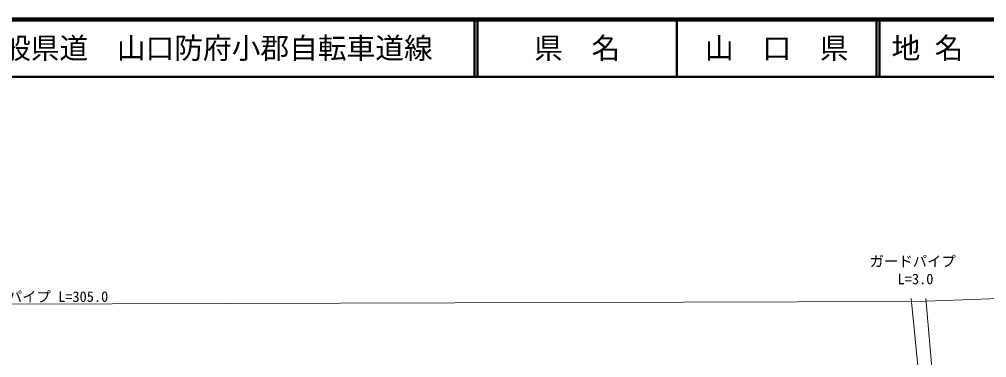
# Model space of a CAD drawing. Units: millimetres, scale not verified. Extents: x 40000 to 680000, y 20000 to 380000.
# Drawn here: x 218481 to 386935, y 321143 to 380000 of the extents above; entities that cross this region are included whole.
import ezdxf
from ezdxf.enums import TextEntityAlignment as Align

# ---------------------------------------------------------------- set-up
doc = ezdxf.new("R2010")
doc.units = ezdxf.units.MM
doc.header["$LTSCALE"] = 1000
for name, color, linetype, lineweight in [('M-STR-HTXT', 7, 'Continuous', 13), ('M-TTL', 2, 'Continuous', 140), ('M-TTL-LINE', 7, 'Continuous', 50)]:
    doc.layers.add(name, color=color, linetype=linetype, lineweight=lineweight)
doc.layers.add('M-TTL-TXT', color=7, linetype='Continuous')
doc.styles.add('ＭＳ ゴシック', font='')
doc.styles.get('ＭＳ ゴシック').set_extended_font_data('MS Gothic')

msp = doc.modelspace()

# ---------------------------------------------------------------- linework, layer by layer
at = {"layer": 'M-STR-HTXT'}
for p, q in [((513137, 335994), (376383, 330943)), ((373844, 330910), (76356, 330078)), ((378277, 285644), (373795, 331407)), ((373844, 330910), (376383, 330943)), ((376339, 331441), (380342, 286160))]:
    msp.add_line(p, q, dxfattribs=at)
at = {"layer": 'M-TTL'}
msp.add_line((680000, 380000), (40000, 380000), dxfattribs=at)
at = {"layer": 'M-TTL-LINE'}
for p, q in [((297750, 380000), (297750, 370000)), ((298250, 380000), (298250, 370000)), ((333000, 380000), (333000, 370000)), ((367750, 380000), (367750, 370000)), ((368250, 380000), (368250, 370000)), ((40000, 370000), (680000, 370000))]:
    msp.add_line(p, q, dxfattribs=at)

# ---------------------------------------------------------------- texts
at = {"layer": 'M-STR-HTXT', "style": 'ＭＳ ゴシック'}
for s, p in [('ガードパイプ', (381557, 336436)), ('L=3.0', (377663, 333363))]:
    msp.add_text(s, height=1833, dxfattribs=at).set_placement(p, align=Align.BOTTOM_RIGHT)
msp.add_text('ガードパイプ L=305.0', height=1833, rotation=0.16, dxfattribs=at).set_placement((221472, 331734), align=Align.MIDDLE_CENTER)
at = {"layer": 'M-TTL-TXT', "style": 'ＭＳ ゴシック'}
for s, p in [('一般県道\u3000山口防府小郡自転車道線', (210464, 375000)), ('地 名', (370380, 375000))]:
    msp.add_text(s, height=3666, dxfattribs=at).set_placement(p, align=Align.MIDDLE_LEFT)
for s, p in [('県\u3000名', (315625, 375000)), ('山\u3000口\u3000県', (350375, 375000))]:
    msp.add_text(s, height=3666, dxfattribs=at).set_placement(p, align=Align.MIDDLE_CENTER)

doc.saveas('drawing.dxf')
